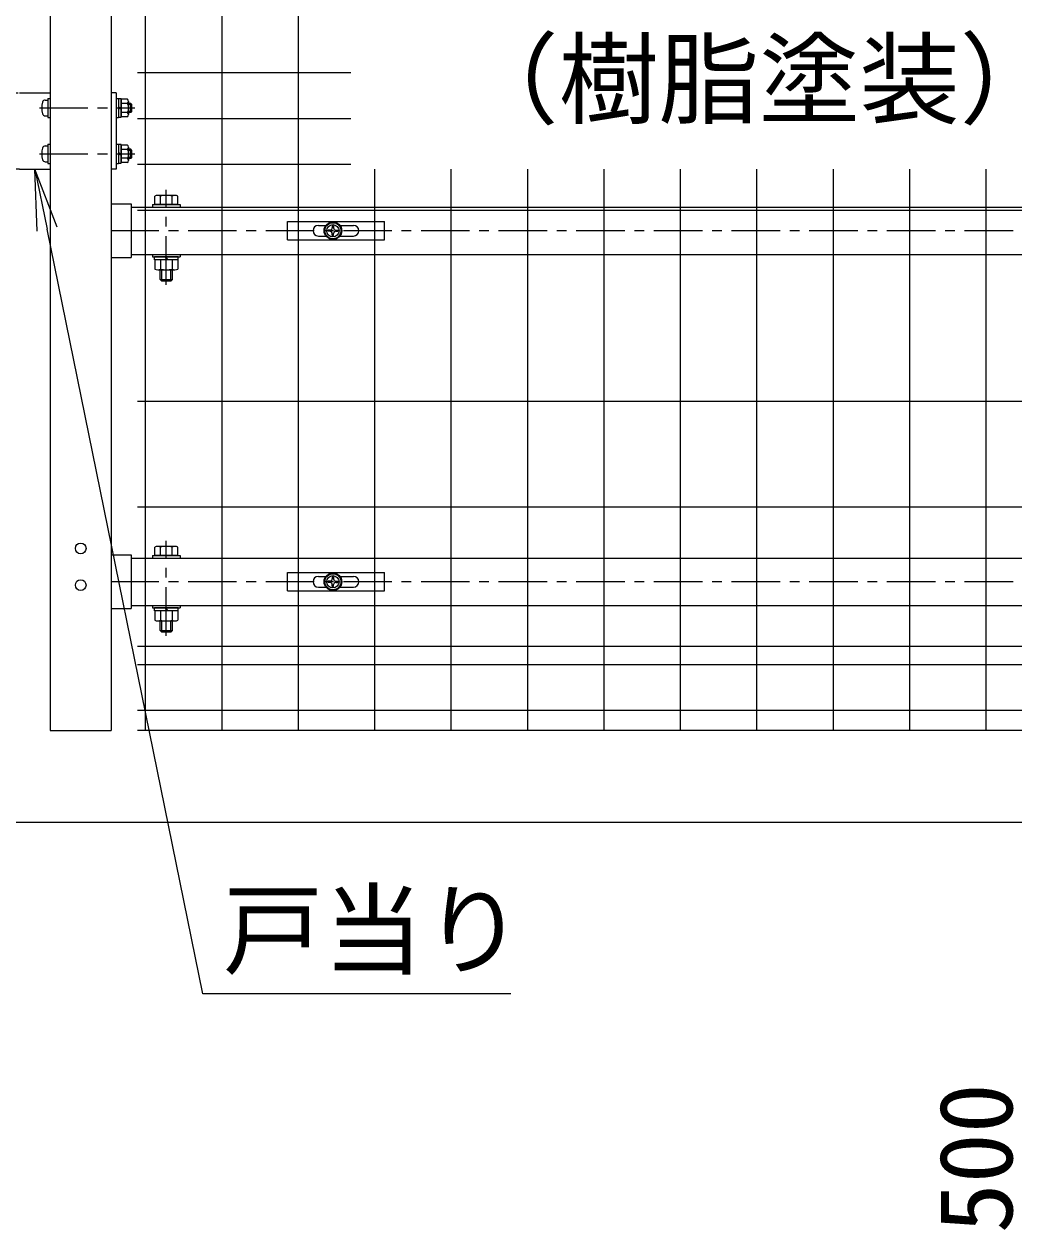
# Model space of a CAD drawing. Units: millimetres, scale not verified. Extents: x -4200 to 4200, y -2970 to 2970.
# Drawn here: x 1189 to 1836, y -519 to 270 of the extents above; entities that cross this region are included whole.
import ezdxf
from ezdxf.enums import TextEntityAlignment as Align

# ---------------------------------------------------------------- set-up
doc = ezdxf.new("R2010")
doc.units = ezdxf.units.MM
doc.header["$LTSCALE"] = 10
doc.linetypes.add('DASHED', pattern=[7.5, 6, -1.5])
doc.linetypes.add('USER1', pattern=[50.8, 31.75, -6.35, 6.35, -6.35])
for name, color, linetype, lineweight in [('0-0_D-BMK', 2, 'USER1', 13), ('0-1_D-STR1', 1, 'Continuous', 25), ('0-3_D-BGD', 7, 'Continuous', 25), ('0-4_D-STR-DIM', 7, 'Continuous', 13), ('0-6_Defpoints', 6, 'Continuous', 25), ('0-7_D-STR-TXT', 7, 'Continuous', 13), ('0-8_D-STR3', 3, 'Continuous', 13), ('0-D_D-STR2', 7, 'Continuous', 13)]:
    doc.layers.add(name, color=color, linetype=linetype, lineweight=lineweight)
doc.layers.add('0-5_0', color=7, linetype='Continuous')
doc.styles.add('ＭＳ ゴシック', font='')
doc.styles.get('ＭＳ ゴシック').set_extended_font_data('MS Gothic')

# ---------------------------------------------------------------- blocks, each defined once
blk = doc.blocks.new('U8')
at = {"layer": '0-0_D-BMK'}
for p, q in [((10462.3, 3214), (10462.3, 3834.9)), ((18542.3, 3567.5), (10102.3, 3567.5)), ((10462.3, 918.5), (10462.3, 1539.4)), ((18542.3, 1272), (10102.3, 1272))]:
    blk.add_line(p, q, dxfattribs=at)
at = {"layer": '0-1_D-STR1'}
for p, q in [((10102.3, 7150), (10102.3, 300)), ((9702.3, 5690), (9702.3, 300)), ((10102.3, 3742.5), (10232.3, 3742.5)), ((10232.3, 3742.5), (10232.3, 3392.5)), ((10232.3, 3722.5), (18412.3, 3722.5)), ((10102.3, 3392.5), (10232.3, 3392.5)), ((10232.3, 3412.5), (18412.3, 3412.5)), ((10102.3, 1447), (10232.3, 1447)), ((10232.3, 1447), (10232.3, 1097)), ((10232.3, 1427), (18412.3, 1427)), ((10232.3, 1117), (18412.3, 1117)), ((10102.3, 1097), (10232.3, 1097)), ((9702.3, 300), (10102.3, 300))]:
    blk.add_line(p, q, dxfattribs=at)
for centre in [(9902.3, 1490), (9902.3, 1250)]:
    blk.add_circle(centre, 35, dxfattribs=at)
at = {"layer": '0-6_Defpoints'}
for centre in [(11552.3, 3567.5), (11552.3, 1272)]:
    blk.add_circle(centre, 40, dxfattribs=at)
at = {"layer": '0-8_D-STR3'}
for p, q in [((10387.3, 3738.5), (10387.3, 3793)), ((10518.6, 3798.5), (10406.1, 3798.5)), ((10424.8, 3738.5), (10424.8, 3793)), ((10499.8, 3738.5), (10499.8, 3793)), ((10537.3, 3738.5), (10537.3, 3793)), ((10372.3, 3738.5), (10372.3, 3722.5)), ((10372.3, 3738.5), (10552.3, 3738.5)), ((10372.3, 3722.5), (10552.3, 3722.5)), ((10537.3, 3738.5), (10387.3, 3738.5)), ((10552.3, 3738.5), (10552.3, 3722.5)), ((10372.3, 3412.5), (10372.3, 3396.5)), ((10372.3, 3412.5), (10552.3, 3412.5)), ((10372.3, 3396.5), (10552.3, 3396.5)), ((10466.1, 3376.5), (10454.5, 3396.5)), ((10473, 3376.5), (10461.4, 3396.5)), ((10552.3, 3412.5), (10552.3, 3396.5)), ((10387.3, 3376.5), (10387.3, 3317)), ((10424.8, 3376.5), (10424.8, 3317)), ((10499.8, 3376.5), (10499.8, 3317)), ((10537.3, 3376.5), (10537.3, 3317)), ((10406.1, 3311.5), (10518.6, 3311.5)), ((10422.3, 3248.5), (10422.3, 3311.5)), ((10422.3, 3248.5), (10432.3, 3238.5)), ((10422.3, 3248.5), (10502.3, 3248.5)), ((10432.3, 3238.5), (10432.3, 3311.5)), ((10492.3, 3238.5), (10432.3, 3238.5)), ((10492.3, 3238.5), (10492.3, 3311.5)), ((10492.3, 3238.5), (10502.3, 3248.5)), ((10502.3, 3248.5), (10502.3, 3311.5)), ((10518.6, 1503), (10406.1, 1503)), ((10372.3, 1443), (10372.3, 1427)), ((10372.3, 1443), (10552.3, 1443)), ((10372.3, 1427), (10552.3, 1427)), ((10387.3, 1443), (10387.3, 1497.5)), ((10537.3, 1443), (10387.3, 1443)), ((10424.8, 1443), (10424.8, 1497.5)), ((10499.8, 1443), (10499.8, 1497.5)), ((10537.3, 1443), (10537.3, 1497.5)), ((10552.3, 1443), (10552.3, 1427)), ((10372.3, 1117), (10372.3, 1101)), ((10372.3, 1117), (10552.3, 1117)), ((10552.3, 1117), (10552.3, 1101)), ((10372.3, 1101), (10552.3, 1101)), ((10387.3, 1081), (10387.3, 1021.5)), ((10424.8, 1081), (10424.8, 1021.5)), ((10466.1, 1081), (10454.5, 1101)), ((10473, 1081), (10461.4, 1101)), ((10499.8, 1081), (10499.8, 1021.5)), ((10537.3, 1081), (10537.3, 1021.5)), ((10406.1, 1016), (10518.6, 1016)), ((10422.3, 953), (10422.3, 1016)), ((10422.3, 953), (10432.3, 943)), ((10422.3, 953), (10502.3, 953)), ((10432.3, 943), (10432.3, 1016)), ((10492.3, 943), (10492.3, 1016)), ((10492.3, 943), (10502.3, 953)), ((10502.3, 953), (10502.3, 1016)), ((10492.3, 943), (10432.3, 943))]:
    blk.add_line(p, q, dxfattribs=at)
for points in [[(10539.3, 3376.5), (10385.3, 3376.5), (10385.3, 3396.5)], [(10539.3, 3376.5), (10539.3, 3396.5), (10385.3, 3396.5)], [(10539.3, 1081), (10385.3, 1081), (10385.3, 1101)], [(10539.3, 1081), (10539.3, 1101), (10385.3, 1101)]]:
    blk.add_lwpolyline(points, dxfattribs=at)
for centre, radius, start, end in [((10406.1, 3764), 34.5, 57.13278, 122.86722), ((10462.3, 3668.6), 129.9, 73.22135, 106.77865), ((10518.6, 3764), 34.5, 57.13278, 122.86722), ((10406.1, 3346), 34.5, 237.13278, 302.86722), ((10462.3, 3441.4), 129.9, 253.22135, 286.77865), ((10518.6, 3346), 34.5, 237.13278, 302.86722), ((10406.1, 1468.5), 34.5, 57.13278, 122.86722), ((10462.3, 1373.1), 129.9, 73.22135, 106.77865), ((10518.6, 1468.5), 34.5, 57.13278, 122.86722), ((10406.1, 1050.5), 34.5, 237.13278, 302.86722), ((10462.3, 1145.9), 129.9, 253.22135, 286.77865), ((10518.6, 1050.5), 34.5, 237.13278, 302.86722)]:
    blk.add_arc(centre, radius, start, end, dxfattribs=at)
blk = doc.blocks.new('A$Cc5bff5c2')
at = {"layer": '0-8_D-STR3'}
for p, q in [((-297.7, 60), (337.3, 60)), ((-297.7, -60), (-297.7, 60)), ((-95.2, 35), (-45.6, 35)), ((-18.5, 4.2), (-31.5, 3.9)), ((-31.5, 3.9), (-31.5, -4)), ((-4, 31.5), (-4.2, 18.5)), ((-4, 31.5), (4, 31.5)), ((4, 31.5), (4.2, 18.5)), ((18.5, 4.2), (31.5, 3.9)), ((31.5, 3.9), (31.5, -4)), ((45.6, 35), (134.8, 35)), ((-95.2, -35), (-45.6, -35)), ((-18.5, -4.2), (-31.5, -4)), ((-4, -31.5), (-4.2, -18.5)), ((18.5, -4.2), (31.5, -4)), ((45.6, -35), (134.8, -35))]:
    blk.add_line(p, q, dxfattribs=at)
for points in [[(-297.7, -60), (337.3, -60), (337.3, 60)], [(-4, -31.5), (4, -31.5), (4.2, -18.5)]]:
    blk.add_lwpolyline(points, dxfattribs=at)
for radius in [57.5, 52.5]:
    blk.add_circle((0, 0), radius, dxfattribs=at)
for centre, radius, start, end in [((-95.2, 0), 35, 90, 270), ((-19.1, 19), 14.9, 270, 0), ((19.1, 19), 14.9, 180, 270), ((134.8, 0), 35, 270, 90), ((-19.1, -19), 14.9, 0, 90), ((19.1, -19), 14.9, 90, 180)]:
    blk.add_arc(centre, radius, start, end, dxfattribs=at)
blk = doc.blocks.new('A$C85983226')
at = {"layer": '0-0_D-BMK'}
for p, q in [((-70, 0), (554, 0)), ((-70, -300), (554, -300))]:
    blk.add_line(p, q, dxfattribs=at)
at = {"layer": '0-8_D-STR3', "linetype": 'DASHED'}
for p, q in [((-268, 100), (-200, 100)), ((-368, -300), (-368, 0)), ((-200, -400), (-268, -400))]:
    blk.add_line(p, q, dxfattribs=at)
at = {"layer": '0-8_D-STR3'}
for p, q in [((-200, 100), (0, 100)), ((0, 100), (0, -400)), ((400, 100), (400, -400)), ((432, 100), (400, 100)), ((432, 100), (432, -400)), ((-31.3, 51.8), (-16, 51.8)), ((-16, 62.5), (-16, -62.5)), ((-16, 62.5), (0, 62.5)), ((-16, 51.8), (-16, -51.8)), ((0, 62.5), (0, -62.5)), ((432, 62.5), (432, -62.5)), ((432, 62.5), (448, 62.5)), ((448, 62.5), (448, -62.5)), ((448, 8), (463.8, -1.1)), ((448, 1.1), (463.8, -8)), ((463.8, 57.5), (463.8, -57.5)), ((505.6, 57.5), (463.8, 57.5)), ((505.6, 29.1), (463.8, 29.1)), ((513.8, 43.3), (513.8, -43.3)), ((527, 30), (513.8, 30)), ((534, 23), (513.8, 23)), ((527, -30), (527, 30)), ((534, 23), (527, 30)), ((534, -23), (534, 23)), ((-31.6, -51.8), (-16, -51.8)), ((-16, -62.5), (0, -62.5)), ((432, -62.5), (448, -62.5)), ((505.6, -29.1), (463.8, -29.1)), ((505.6, -57.5), (463.8, -57.5)), ((534, -23), (513.8, -23)), ((527, -30), (513.8, -30)), ((534, -23), (527, -30)), ((-31.3, -248.2), (-16, -248.2)), ((-16, -237.5), (-16, -362.5)), ((-16, -237.5), (0, -237.5)), ((-16, -248.2), (-16, -351.8)), ((0, -237.5), (0, -362.5)), ((432, -237.5), (432, -362.5)), ((432, -237.5), (448, -237.5)), ((448, -237.5), (448, -362.5)), ((448, -292), (463.8, -301.1)), ((448, -298.9), (463.8, -308)), ((463.8, -242.5), (463.8, -357.5)), ((505.6, -242.5), (463.8, -242.5)), ((505.6, -270.9), (463.8, -270.9)), ((513.8, -256.7), (513.8, -343.3)), ((527, -270), (513.8, -270)), ((534, -277), (513.8, -277)), ((527, -330), (527, -270)), ((534, -277), (527, -270)), ((534, -323), (534, -277)), ((-31.6, -351.8), (-16, -351.8)), ((-16, -362.5), (0, -362.5)), ((432, -362.5), (448, -362.5)), ((505.6, -329.1), (463.8, -329.1)), ((505.6, -357.5), (463.8, -357.5)), ((534, -323), (513.8, -323)), ((527, -330), (513.8, -330)), ((534, -323), (527, -330)), ((-200, -400), (0, -400)), ((432, -400), (400, -400))]:
    blk.add_line(p, q, dxfattribs=at)
for points in [[(448, -61), (463.8, -61), (463.8, 61), (448, 61)], [(448, -361), (463.8, -361), (463.8, -239), (448, -239)]]:
    blk.add_lwpolyline(points, close=True, dxfattribs=at)
at = {"layer": '0-8_D-STR3', "linetype": 'DASHED'}
for centre, start, end in [((-268, 0), 90, 180), ((-268, -300), 180, 270)]:
    blk.add_arc(centre, 100, start, end, dxfattribs=at)
at = {"layer": '0-8_D-STR3'}
for centre, radius, start, end in [((85, -0.7), 140, 163.92714, 195.41383), ((-31.3, 32.8), 19, 90, 163.92714), ((497.4, 43.3), 16.4, 300, 60), ((458, 0), 55.8, 328.543, 31.457), ((-31.6, -32.8), 19, 195.41383, 270), ((497.4, -43.3), 16.4, 300, 60), ((85, -300.7), 140, 163.92714, 195.41383), ((-31.3, -267.2), 19, 90, 163.92714), ((497.4, -256.7), 16.4, 300, 60), ((458, -300), 55.8, 328.543, 31.457), ((-31.6, -332.8), 19, 195.41383, 270), ((497.4, -343.3), 16.4, 300, 60)]:
    blk.add_arc(centre, radius, start, end, dxfattribs=at)
blk = doc.blocks.new('_Open')
at = {"layer": '0-5_0'}
blk.add_line((-10, 1.667), (0, 0), dxfattribs=at)
blk.add_lwpolyline([(-10, -1.667), (0, 0), (-10, 0)], dxfattribs=at)

msp = doc.modelspace()

# ---------------------------------------------------------------- linework, layer by layer
at = {"layer": '0-3_D-BGD'}
msp.add_line((320.73, -252.32), (2070.73, -252.32), dxfattribs=at)
at = {"layer": '0-7_D-STR-TXT'}
msp.add_lwpolyline([(1507.23, -364.51), (1305.75, -364.51), (1203.73, 135.49)], dxfattribs=at)
at = {"layer": '0-D_D-STR2'}
for p, q in [((1267.98, 577.68), (1267.98, -192.32)), ((1317.98, 577.68), (1317.98, -192.32)), ((1367.98, 577.68), (1367.98, -192.32)), ((1402.58, 237.68), (1262.98, 237.68)), ((1402.58, 207.68), (1262.98, 207.68)), ((1402.58, 177.68), (1262.98, 177.68)), ((1417.98, 174.66), (1417.98, -192.32)), ((1467.98, 174.66), (1467.98, -192.32)), ((1517.98, 174.66), (1517.98, -192.32)), ((1567.98, 174.66), (1567.98, -192.32)), ((1617.98, 174.66), (1617.98, -192.32)), ((1667.98, 174.66), (1667.98, -192.32)), ((1717.98, 174.66), (1717.98, -192.32)), ((1767.98, 174.66), (1767.98, -192.32)), ((1817.98, 174.66), (1817.98, -192.32)), ((2072.98, 147.68), (1262.98, 147.68)), ((2072.98, 22.68), (1262.98, 22.68)), ((2072.98, -46.32), (1262.98, -46.32)), ((2072.98, -137.56), (1262.98, -137.56)), ((2072.98, -149.42), (1262.98, -149.42)), ((2072.98, -179.22), (1262.98, -179.22)), ((2072.98, -192.32), (1262.98, -192.32))]:
    msp.add_line(p, q, dxfattribs=at)

# ---------------------------------------------------------------- block references
at = {"layer": '0-4_D-STR-DIM', "xscale": 0.1, "yscale": 0.1}
for name, p in [('A$C85983226', (1205.74, 214.68)), ('A$Cc5bff5c2', (1390.76, 134.44)), ('A$Cc5bff5c2', (1390.76, -95.12))]:
    msp.add_blockref(name, p, dxfattribs=at)
at = {"layer": '0-5_0', "xscale": 0.1, "yscale": 0.1}
msp.add_blockref('U8', (235.51, -222.32), dxfattribs=at)
at = {"layer": '0-7_D-STR-TXT', "xscale": 4, "yscale": 4, "rotation": 101.53202}
msp.add_blockref('_Open', (1195.74, 174.68), dxfattribs=at)

# ---------------------------------------------------------------- texts
at = {"layer": '0-4_D-STR-DIM', "style": 'ＭＳ ゴシック'}
msp.add_text('500', height=48.09, rotation=90, dxfattribs=at).set_placement((1849.72, -521.19), align=Align.BOTTOM_LEFT)
at = {"layer": '0-7_D-STR-TXT', "style": 'ＭＳ ゴシック'}
for s, p in [('（樹脂塗装）', (1472.81, 195.06)), ('戸当り', (1318.76, -361.15))]:
    msp.add_text(s, height=48.09, dxfattribs=at).set_placement(p, align=Align.BOTTOM_LEFT)

doc.saveas('drawing.dxf')
